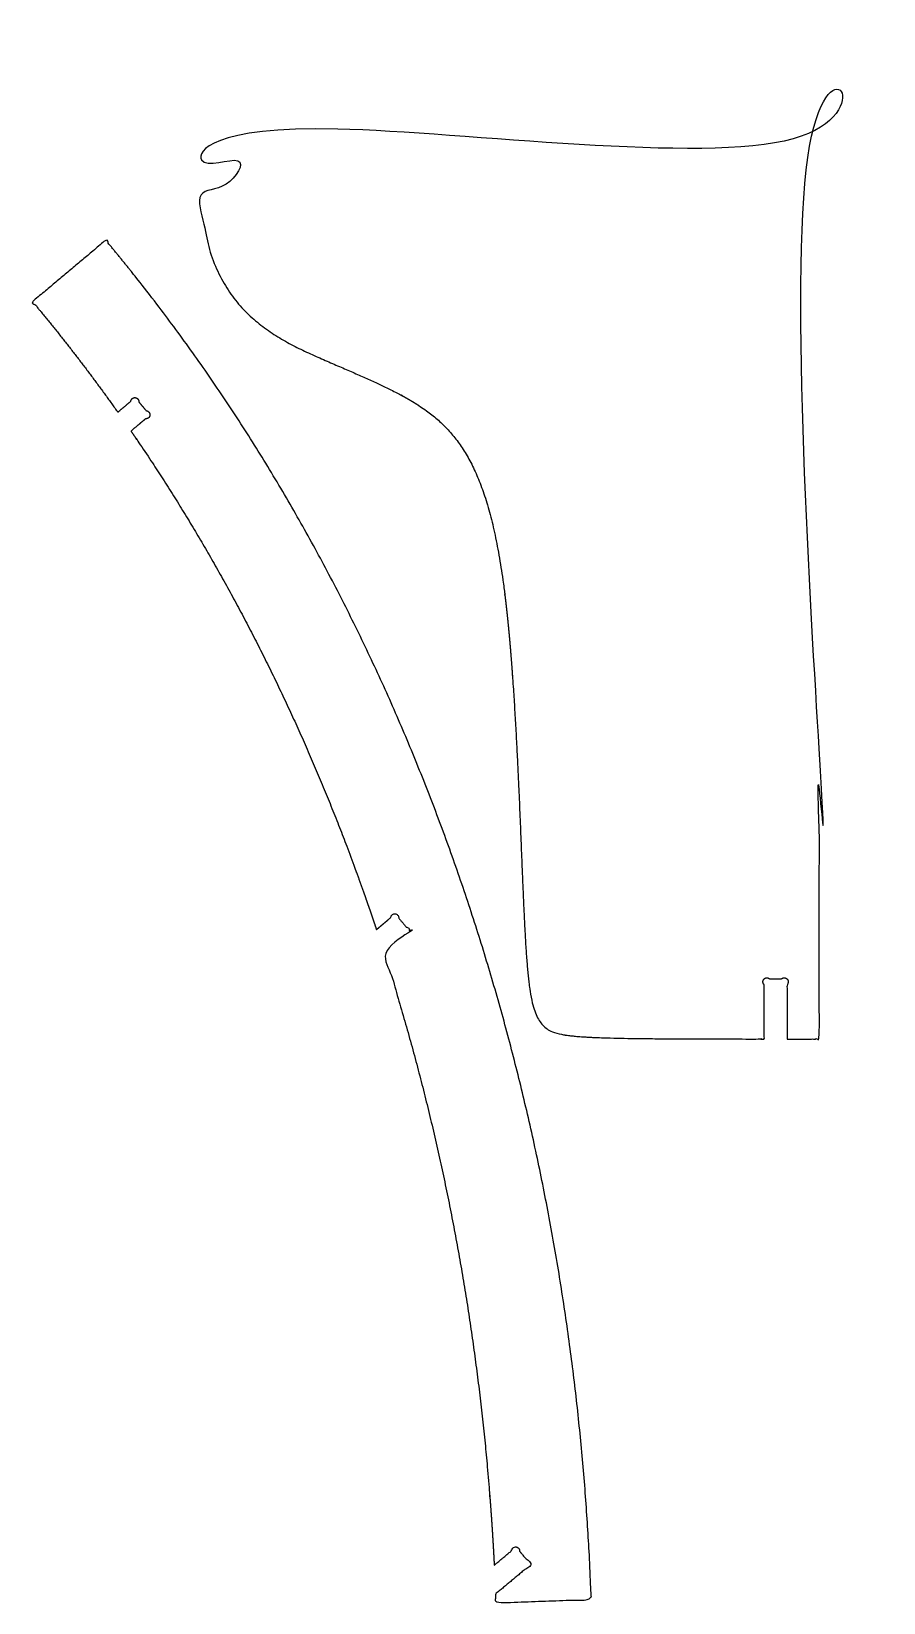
# Model space of a CAD drawing. Header units: inches. Extents: x 7.3 to 34.1, y 0.8 to 50.1.
import ezdxf

# ---------------------------------------------------------------- set-up
doc = ezdxf.new("R2010")
doc.units = ezdxf.units.IN
doc.header["$MEASUREMENT"] = 0
doc.layers.add('Dogboned', color=18, linetype='Continuous', true_color=0x000000)

msp = doc.modelspace()

# ---------------------------------------------------------------- linework, layer by layer
at = {"layer": 'Dogboned'}
for points, weights, knots in [([(31.023, 18.51, 0), (31.023, 19.08, 0), (31.023, 19.65, 0), (31.023, 20.22, 0), (31.074, 20.272, 0), (31.074, 20.344, 0), (31.023, 20.395, 0), (30.999, 20.42, 0), (30.968, 20.433, 0), (30.934, 20.433, 0), (30.9, 20.433, 0), (30.868, 20.42, 0), (30.845, 20.395, 0), (30.722, 20.395, 0), (30.6, 20.395, 0), (30.478, 20.395, 0), (30.427, 20.446, 0), (30.355, 20.446, 0), (30.303, 20.395, 0), (30.279, 20.372, 0), (30.266, 20.34, 0), (30.266, 20.306, 0), (30.266, 20.272, 0), (30.279, 20.241, 0), (30.303, 20.217, 0), (30.303, 19.648, 0), (30.303, 19.079, 0), (30.303, 18.51, 0), (24.489, 18.512, 0), (23.117, 18.569, 0), (22.758, 20.645, 0), (22.427, 33.103, 0), (20.901, 38.034, 0), (17.34, 39.405, 0), (12.614, 41.56, 0), (12.608, 45.351, 0), (12.943, 45.351, 0), (13.279, 45.351, 0), (13.615, 45.351, 0), (13.666, 45.301, 0), (13.738, 45.301, 0), (13.79, 45.351, 0), (13.814, 45.375, 0), (13.827, 45.406, 0), (13.827, 45.44, 0), (13.827, 45.474, 0), (13.814, 45.506, 0), (13.79, 45.53, 0), (13.79, 45.652, 0), (13.79, 45.774, 0), (13.79, 45.896, 0), (13.84, 45.948, 0), (13.84, 46.02, 0), (13.79, 46.071, 0), (13.766, 46.095, 0), (13.735, 46.109, 0), (13.701, 46.109, 0), (13.667, 46.109, 0), (13.635, 46.095, 0), (13.611, 46.071, 0), (13.285, 46.071, 0), (12.958, 46.071, 0), (12.631, 46.071, 0), (12.652, 46.39, 0), (12.687, 46.726, 0), (12.738, 47.081, 0), (19, 47.081, 0), (25.262, 47.081, 0), (31.524, 47.081, 0), (31.405, 46.962, 0), (31.286, 46.843, 0), (31.167, 46.724, 0), (31.094, 46.723, 0), (31.043, 46.672, 0), (31.043, 46.6, 0), (31.042, 46.566, 0), (31.055, 46.534, 0), (31.079, 46.51, 0), (31.103, 46.486, 0), (31.135, 46.474, 0), (31.169, 46.474, 0), (31.255, 46.387, 0), (31.342, 46.301, 0), (31.428, 46.215, 0), (31.429, 46.143, 0), (31.48, 46.092, 0), (31.552, 46.091, 0), (31.586, 46.091, 0), (31.617, 46.103, 0), (31.641, 46.127, 0), (31.665, 46.152, 0), (31.678, 46.183, 0), (31.678, 46.217, 0), (31.796, 46.335, 0), (31.915, 46.454, 0), (32.033, 46.572, 0), (32.033, 37.218, 0), (32.033, 27.864, 0), (32.033, 18.51, 0), (31.682, 18.51, 0), (31.345, 18.51, 0), (31.023, 18.51, 0)], [1, 1, 1, 1, 0.809159734851, 0.809159734851, 1, 0.948043951933, 0.948043951933, 1, 0.948043951933, 0.948043951933, 1, 1, 1, 1, 0.809159734851, 0.809159734851, 1, 0.948043951933, 0.948043951933, 1, 0.948043951933, 0.948043951933, 1, 1, 1, 1, 1, 1, 1, 1, 1, 1, 1, 1, 1, 1, 1, 0.809159734851, 0.809159734851, 1, 0.948043951933, 0.948043951933, 1, 0.948043951933, 0.948043951933, 1, 1, 1, 1, 0.809159734851, 0.809159734851, 1, 0.948043951933, 0.948043951933, 1, 0.948043951933, 0.948043951933, 1, 1, 1, 1, 1, 1, 1, 1, 1, 1, 1, 1, 1, 0.809159734851, 0.809159734851, 1, 0.948043951932, 0.948043951932, 1, 0.948043951932, 0.948043951932, 1, 1, 1, 1, 0.809159734851, 0.809159734851, 1, 0.948043951932, 0.948043951932, 1, 0.948043951932, 0.948043951932, 1, 1, 1, 1, 1, 1, 1, 1, 1, 1], [110.954336, 110.954336, 110.954336, 110.954336, 112.664908, 112.664908, 112.664908, 112.858902, 112.858902, 112.858902, 112.958254, 112.958254, 112.958254, 113.057607, 113.057607, 113.057607, 113.42407, 113.42407, 113.42407, 113.618063, 113.618063, 113.618063, 113.717416, 113.717416, 113.717416, 113.816769, 113.816769, 113.816769, 115.523836, 115.523836, 115.523836, 129.293431, 144.323524, 159.353617, 174.383709, 189.413802, 202.625468, 202.625468, 202.625468, 203.6324, 203.6324, 203.6324, 203.826393, 203.826393, 203.826393, 203.925746, 203.925746, 203.925746, 204.025099, 204.025099, 204.025099, 204.391561, 204.391561, 204.391561, 204.585555, 204.585555, 204.585555, 204.684908, 204.684908, 204.684908, 204.78426, 204.78426, 204.78426, 205.764128, 205.764128, 205.764128, 206.782358, 206.782358, 206.782358, 207.755973, 207.755973, 207.755973, 208.261392, 208.261392, 208.261392, 208.455386, 208.455386, 208.455386, 208.554739, 208.554739, 208.554739, 208.654092, 208.654092, 208.654092, 209.020554, 209.020554, 209.020554, 209.214547, 209.214547, 209.214547, 209.3139, 209.3139, 209.3139, 209.413253, 209.413253, 209.413253, 209.91534, 209.91534, 209.91534, 210.897521, 210.897521, 210.897521, 211.60923, 211.60923, 211.60923, 211.60923]), ([(10, 38.189, 0), (9.153, 39.384, 0), (8.261, 40.542, 0), (7.323, 41.66, 0), (8.089, 42.303, 0), (8.855, 42.946, 0), (9.621, 43.589, 0), (14.508, 37.765, 0), (18.182, 30.958, 0), (20.704, 23.679, 0), (23.226, 16.401, 0), (24.598, 8.65, 0), (24.874, 0.913, 0), (23.874, 0.878, 0), (22.875, 0.842, 0), (21.876, 0.806, 0), (21.872, 0.898, 0), (21.869, 0.99, 0), (21.865, 1.081, 0), (22.19, 1.353, 0), (22.514, 1.625, 0), (22.838, 1.897, 0), (22.91, 1.892, 0), (22.965, 1.938, 0), (22.972, 2.01, 0), (22.976, 2.044, 0), (22.966, 2.076, 0), (22.944, 2.102, 0), (22.922, 2.128, 0), (22.892, 2.144, 0), (22.858, 2.147, 0), (22.779, 2.24, 0), (22.701, 2.334, 0), (22.622, 2.427, 0), (22.628, 2.499, 0), (22.581, 2.555, 0), (22.509, 2.562, 0), (22.476, 2.565, 0), (22.443, 2.555, 0), (22.417, 2.533, 0), (22.391, 2.511, 0), (22.375, 2.481, 0), (22.373, 2.447, 0), (22.19, 2.294, 0), (22.007, 2.14, 0), (21.825, 1.987, 0), (21.494, 8.518, 0), (20.349, 15.038, 0), (18.366, 21.207, 0), (18.592, 21.397, 0), (18.818, 21.586, 0), (19.043, 21.775, 0), (19.115, 21.77, 0), (19.17, 21.816, 0), (19.177, 21.888, 0), (19.18, 21.922, 0), (19.17, 21.954, 0), (19.149, 21.98, 0), (19.127, 22.006, 0), (19.096, 22.022, 0), (19.062, 22.024, 0), (18.984, 22.118, 0), (18.905, 22.212, 0), (18.827, 22.305, 0), (18.833, 22.377, 0), (18.786, 22.432, 0), (18.714, 22.439, 0), (18.68, 22.443, 0), (18.648, 22.432, 0), (18.622, 22.411, 0), (18.596, 22.389, 0), (18.58, 22.358, 0), (18.578, 22.325, 0), (18.427, 22.198, 0), (18.276, 22.071, 0), (18.125, 21.945, 0), (18.041, 22.196, 0), (17.956, 22.447, 0), (17.869, 22.697, 0), (16.024, 28.022, 0), (13.543, 33.06, 0), (10.414, 37.597, 0), (10.568, 37.726, 0), (10.722, 37.855), (10.876, 37.984, 0), (10.948, 37.979, 0), (11.003, 38.025, 0), (11.01, 38.097, 0), (11.013, 38.131, 0), (11.003, 38.163, 0), (10.981, 38.189, 0), (10.959, 38.215, 0), (10.929, 38.231, 0), (10.895, 38.233, 0), (10.817, 38.327, 0), (10.738, 38.421, 0), (10.66, 38.514, 0), (10.665, 38.586, 0), (10.619, 38.641, 0), (10.547, 38.648, 0), (10.513, 38.652, 0), (10.481, 38.641, 0), (10.455, 38.62, 0), (10.429, 38.598, 0), (10.413, 38.567, 0), (10.41, 38.534, 0), (10.274, 38.419), (10.137, 38.304, 0), (10, 38.189, 0)], [1, 1, 1, 1, 1, 1, 1, 1, 1, 1, 1, 1, 1, 1, 1, 1, 1, 1, 1, 1, 1, 1, 0.809159734851, 0.809159734851, 1, 0.948043951915, 0.948043951915, 1, 0.948043951915, 0.948043951915, 1, 1, 1, 1, 0.809159734851, 0.809159734851, 1, 0.948043951915, 0.948043951915, 1, 0.948043951915, 0.948043951915, 1, 1, 1, 1, 1, 1, 1, 1, 1, 1, 0.809159734851, 0.809159734851, 1, 0.948043951915, 0.948043951915, 1, 0.948043951915, 0.948043951915, 1, 1, 1, 1, 0.809159734851, 0.809159734851, 1, 0.948043951915, 0.948043951915, 1, 0.948043951915, 0.948043951915, 1, 1, 1, 1, 1, 1, 1, 1, 1, 1, 1, 1, 1, 0.809159734851, 0.809159734851, 1, 0.948043951915, 0.948043951915, 1, 0.948043951915, 0.948043951915, 1, 1, 1, 1, 0.809159734851, 0.809159734851, 1, 0.948043951915, 0.948043951915, 1, 0.948043951915, 0.948043951915, 1, 1, 1, 1], [175.785306, 175.785306, 175.785306, 175.785306, 181.468968, 181.468968, 181.468968, 182.468968, 182.468968, 182.468968, 210.468968, 210.468968, 210.468968, 238.468968, 238.468968, 238.468968, 239.468968, 239.468968, 239.468968, 239.813164, 239.813164, 239.813164, 241.082926, 241.082926, 241.082926, 241.27692, 241.27692, 241.27692, 241.376272, 241.376272, 241.376272, 241.475625, 241.475625, 241.475625, 241.842088, 241.842088, 241.842088, 242.036081, 242.036081, 242.036081, 242.135434, 242.135434, 242.135434, 242.234787, 242.234787, 242.234787, 242.950126, 242.950126, 242.950126, 267.487626, 267.487626, 267.487626, 268.370819, 268.370819, 268.370819, 268.564812, 268.564812, 268.564812, 268.664165, 268.664165, 268.664165, 268.763518, 268.763518, 268.763518, 269.12998, 269.12998, 269.12998, 269.323974, 269.323974, 269.323974, 269.423327, 269.423327, 269.423327, 269.52268, 269.52268, 269.52268, 270.11356, 270.11356, 270.11356, 271.117916, 271.117916, 271.117916, 292.499205, 292.499205, 292.499205, 293.101742, 293.101742, 293.101742, 293.295736, 293.295736, 293.295736, 293.395088, 293.395088, 293.395088, 293.494441, 293.494441, 293.494441, 293.860904, 293.860904, 293.860904, 294.054897, 294.054897, 294.054897, 294.15425, 294.15425, 294.15425, 294.253603, 294.253603, 294.253603, 294.789289, 294.789289, 294.789289, 294.789289])]:
    msp.add_rational_spline(points, weights, degree=3, knots=knots, dxfattribs=at)

doc.saveas('drawing.dxf')
